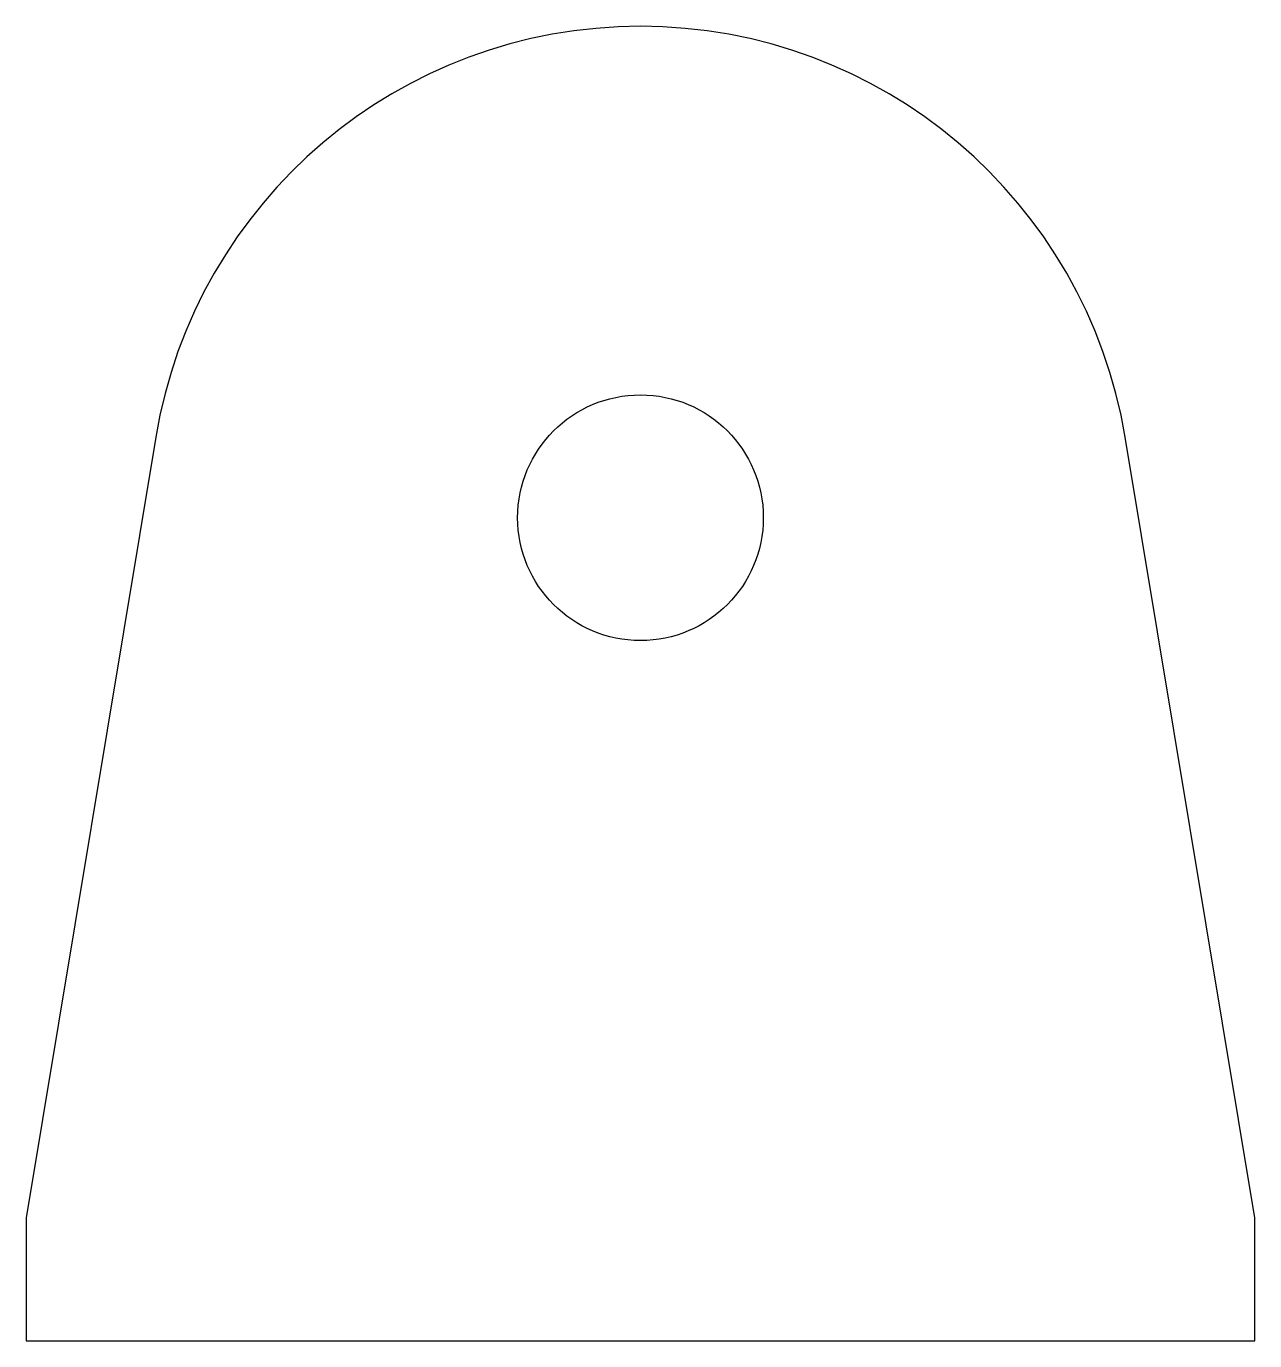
# Model space of a CAD drawing. Header units: millimetres. Extents: x 1832 to 1932, y 1411 to 1518.
import ezdxf

# ---------------------------------------------------------------- set-up
doc = ezdxf.new("R2010")
doc.units = ezdxf.units.MM

msp = doc.modelspace()

# ---------------------------------------------------------------- linework, layer by layer
at = {"color": 7, "linetype": 'Continuous', "lineweight": 25}
for p, q in [((1842.93, 1484.23), (1832.39, 1420.68)), ((1932.39, 1420.68), (1921.85, 1484.23)), ((1832.39, 1420.68), (1832.39, 1410.68)), ((1932.39, 1410.68), (1932.39, 1420.68)), ((1832.39, 1410.68), (1932.39, 1410.68))]:
    msp.add_line(p, q, dxfattribs=at)
msp.add_circle((1882.39, 1477.68), 10, dxfattribs=at)
msp.add_arc((1882.39, 1477.68), 40, 9.4169, 170.5831, dxfattribs=at)

doc.saveas('drawing.dxf')
